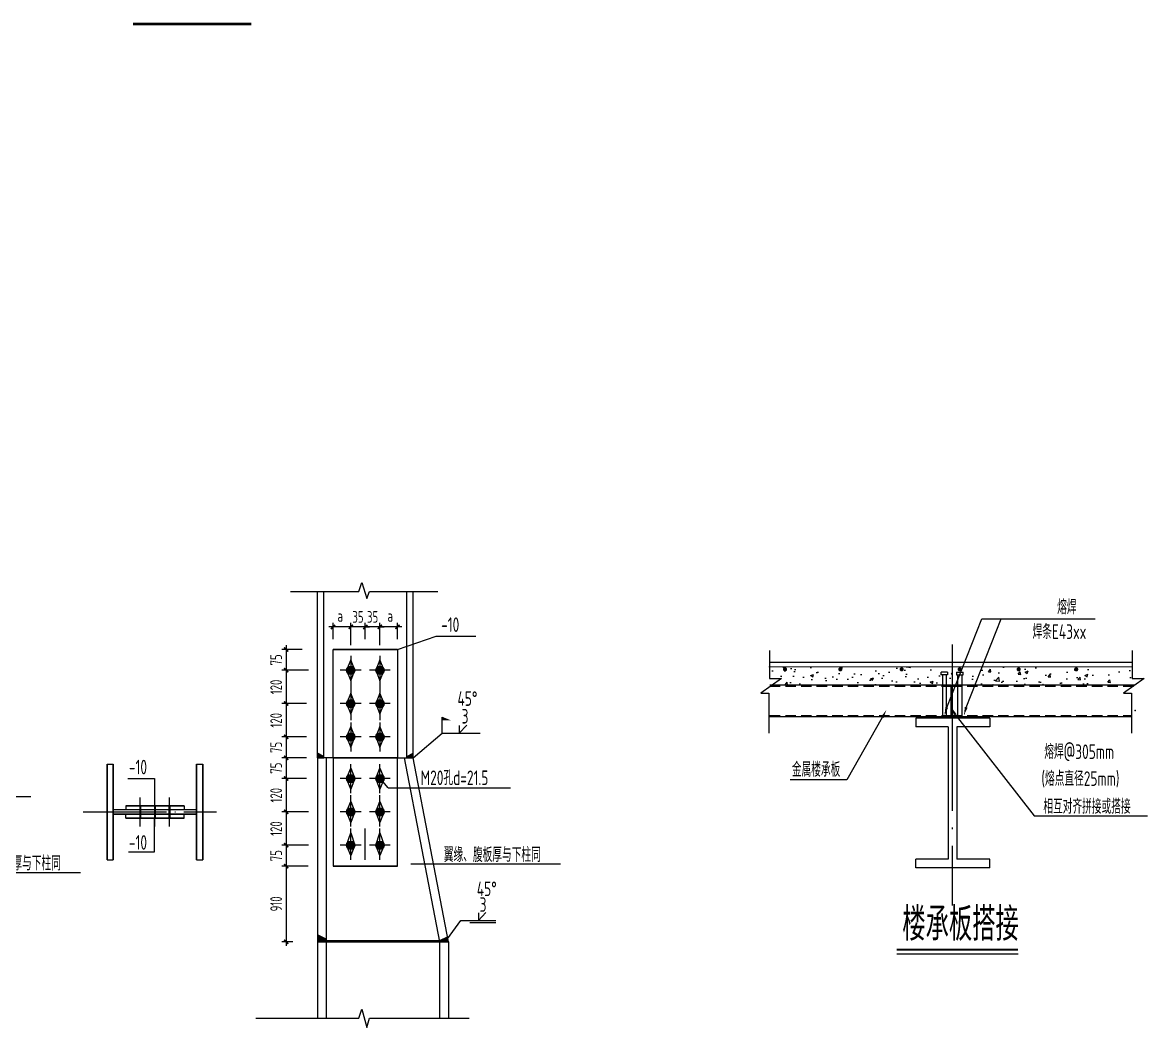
# Model space of a CAD drawing. Extents: x -138012 to 2129925, y -311560 to 0.
# Drawn here: x 1022794 to 1049812, y -201481 to -177353 of the extents above; entities that cross this region are included whole.
import ezdxf

# ---------------------------------------------------------------- set-up
doc = ezdxf.new("R2010")
doc.units = 0
doc.header["$LTSCALE"] = 1000
doc.header["$MEASUREMENT"] = 0
for name, pattern in [('ACAD_ISO02W100', [15, 12, -3]), ('ACAD_ISO04W100', [30, 24, -3, 0, -3]), ('DASHED2', [0.375, 0.25, -0.125]), ('DOTE', [2.42, 2, -0.2, 0.02, -0.2])]:
    doc.linetypes.add(name, pattern=pattern)
doc.layers.get('0').update_dxf_attribs({"linetype": 'CONTINUOUS'})
doc.layers.get('Defpoints').update_dxf_attribs({"linetype": 'CONTINUOUS'})
for name, color, linetype in [('AXIS', 3, 'CONTINUOUS'), ('DIM', 3, 'CONTINUOUS'), ('DIM_SYMB', 3, 'CONTINUOUS'), ('DOTE', 253, 'DOTE'), ('FRAMING', 2, 'CONTINUOUS'), ('HATCH', 200, 'CONTINUOUS'), ('NUM', 7, 'CONTINUOUS'), ('PUB_DIM', 3, 'CONTINUOUS'), ('REIN', 1, 'CONTINUOUS'), ('STUD', 2, 'CONTINUOUS'), ('TEXT', 7, 'CONTINUOUS'), ('THIN', 7, 'CONTINUOUS'), ('实线', 7, 'CONTINUOUS'), ('虚线', 3, 'ACAD_ISO02W100'), ('轴线', 1, 'ACAD_ISO04W100')]:
    doc.layers.add(name, color=color, linetype=linetype)
doc.styles.get("Standard").update_dxf_attribs({"font": 'GBENOR', "bigfont": 'GBCBIG'})
doc.styles.add('TSSD_Dimension', font='tssdeng.shx', dxfattribs={"width": 0.7, "bigfont": 'hztxt.shx'})
doc.styles.add('TSSD_Num', font='Tssdeng.shx', dxfattribs={"width": 0.7, "bigfont": 'hztxt.shx'})
doc.styles.add('TSSD_REIN', font='tssdeng.shx', dxfattribs={"width": 0.7, "bigfont": 'tssdchn.shx'})
doc.dimstyles.new('TSSD_15_100', dxfattribs={"dimtxt": 280, "dimasz": 100, "dimexe": 100, "dimexo": 250, "dimgap": 100, "dimtad": 1, "dimdec": 0, "dimlfac": 0.15, "dimzin": 0, "dimdsep": 46, "dimtxsty": 'TSSD_Dimension', "dimblk": 'ARCHTICK', "dimcen": 0, "dimdle": 100, "dimclrt": 7, "dimadec": 0, "dimazin": 0, "dimtfac": 1, "dimtdec": 0, "dimtix": 1, "dimtmove": 2, "dimatfit": 3, "dimfxl": 0, "dimtolj": 1, "dimtzin": 0, "dimarcsym": 0})
doc.dimstyles.new('W10', dxfattribs={"dimtxt": 2.5, "dimasz": 2, "dimexe": 0.5, "dimexo": 3, "dimgap": 0.8, "dimtad": 1, "dimdec": 0, "dimlfac": 10, "dimzin": 0, "dimdsep": 46, "dimtxsty": 'Standard', "dimcen": 0.09, "dimdle": 0.5, "dimadec": 0, "dimazin": 0, "dimtfac": 1, "dimtdec": 4, "dimtofl": 0, "dimtmove": 2, "dimatfit": 3, "dimfxl": 0, "dimtolj": 1, "dimtzin": 0, "dimarcsym": 0})
pattern_1 = [(50, (938552.76, -295287.44), (717.2602, -62.7521), [75, -825]), (355, (938552.76, -295287.44), (-138.7513, 752.192), [60, -660]), (100.4514, (938612.5, -295292.7), (578.5094, 689.4395), [63.7402, -701.142]), (46.1842, (938552.8, -295087.4), (1067.241, -165.519), [112.5, -1237.5]), (96.6356, (938641.7, -295101.2), (934.663, 974.118), [95.61, -1051.713]), (351.1842, (938552.8, -295087.4), (934.662, 974.119), [90, -990]), (21, (938652.76, -295137.44), (596.907, -402.619), [75, -825]), (326, (938652.76, -295137.44), (243.3153, 725.15), [60, -660]), (71.4514, (938702.5, -295171), (840.2226, 322.5305), [63.7402, -701.142]), (37.5, (938552.76, -295287.44), (12.15986, 332.89385), [0, -652, 0, -670, 0, -662.5]), (7.5, (938552.76, -295287.44), (263.0695, 394.4117), [0, -382, 0, -637, 0, -252.5]), (327.5, (938329.76, -295287.44), (533.82244, -22.55487), [0, -250, 0, -780, 0, -1035]), (317.5, (938229.76, -295287.44), (583.1862, 100.105), [0, -325, 0, -518, 0, -735])]

# ---------------------------------------------------------------- blocks, each defined once
blk = doc.blocks.new('_ArchTick')
at = {"color": 0, "linetype": 'ByBlock', "const_width": 0.4}
blk.add_lwpolyline([(-0.5, -0.5), (0.5, 0.5)], dxfattribs=at)
blk = doc.blocks.new('*D40')
at = {"layer": 'Defpoints', "color": 0}
for p in [(1031377, -191863), (1031377, -192555), (1031802, -192405)]:
    blk.add_point(p, dxfattribs=at)
at = {"layer": 'DIM', "color": 0, "lineweight": -2}
for p, q in [((1031377, -192305), (1031377, -191763)), ((1031802, -192155), (1031802, -191763)), ((1031902, -191863), (1031277, -191863))]:
    blk.add_line(p, q, dxfattribs=at)
at = {"layer": 'DIM', "color": 0, "lineweight": -2, "xscale": 100, "yscale": 100, "zscale": 100, "rotation": 180}
blk.add_blockref('_ArchTick', (1031377, -191863), dxfattribs=at)
at = {"layer": 'DIM', "color": 0, "lineweight": -2, "xscale": 100, "yscale": 100, "zscale": 100}
blk.add_blockref('_ArchTick', (1031802, -191863), dxfattribs=at)
at = {"layer": 'DIM', "color": 7, "insert": (1031624, -191598), "char_height": 280, "attachment_point": 5, "style": 'TSSD_Dimension'}
blk.add_mtext('\\A1;a', dxfattribs=at)
blk = doc.blocks.new('*D41')
at = {"layer": 'Defpoints', "color": 0}
for p in [(1031027, -191863), (1031027, -192405), (1031377, -192555)]:
    blk.add_point(p, dxfattribs=at)
at = {"layer": 'DIM', "color": 0, "lineweight": -2}
for p, q in [((1031027, -192155), (1031027, -191763)), ((1031377, -192305), (1031377, -191763)), ((1031027, -191863), (1030927, -191863)), ((1031377, -191863), (1031027, -191863)), ((1031377, -191863), (1031477, -191863))]:
    blk.add_line(p, q, dxfattribs=at)
at = {"layer": 'DIM', "color": 0, "lineweight": -2, "xscale": 100, "yscale": 100, "zscale": 100}
blk.add_blockref('_ArchTick', (1031027, -191863), dxfattribs=at)
at = {"layer": 'DIM', "color": 0, "lineweight": -2, "xscale": 100, "yscale": 100, "zscale": 100, "rotation": 180}
blk.add_blockref('_ArchTick', (1031377, -191863), dxfattribs=at)
at = {"layer": 'DIM', "color": 7, "insert": (1031202, -191623), "char_height": 280, "attachment_point": 5, "style": 'TSSD_Dimension'}
blk.add_mtext('\\A1;35', dxfattribs=at)
blk = doc.blocks.new('*D42')
at = {"layer": 'Defpoints', "color": 0}
for p in [(1029915, -192905), (1029126, -193705), (1029861, -193705)]:
    blk.add_point(p, dxfattribs=at)
at = {"layer": 'DIM', "color": 0, "lineweight": -2}
for p, q in [((1029665, -192905), (1029026, -192905)), ((1029126, -192805), (1029126, -193805)), ((1029611, -193705), (1029026, -193705))]:
    blk.add_line(p, q, dxfattribs=at)
at = {"layer": 'DIM', "color": 0, "lineweight": -2, "xscale": 100, "yscale": 100, "zscale": 100}
for p, rotation in [((1029126, -192905), 90), ((1029126, -193705), 270)]:
    blk.add_blockref('_ArchTick', p, dxfattribs=dict(at, rotation=rotation))
at = {"layer": 'DIM', "color": 7, "insert": (1028886, -193305), "char_height": 280, "attachment_point": 5, "rotation": 90, "style": 'TSSD_Dimension'}
blk.add_mtext('\\A1;120', dxfattribs=at)
blk = doc.blocks.new('*D43')
at = {"layer": 'Defpoints', "color": 0}
for p in [(1029861, -193705), (1029126, -194505), (1029861, -194505)]:
    blk.add_point(p, dxfattribs=at)
at = {"layer": 'DIM', "color": 0, "lineweight": -2}
for p, q in [((1029611, -193705), (1029026, -193705)), ((1029126, -193605), (1029126, -194605)), ((1029611, -194505), (1029026, -194505))]:
    blk.add_line(p, q, dxfattribs=at)
at = {"layer": 'DIM', "color": 0, "lineweight": -2, "xscale": 100, "yscale": 100, "zscale": 100}
for p, rotation in [((1029126, -193705), 90), ((1029126, -194505), 270)]:
    blk.add_blockref('_ArchTick', p, dxfattribs=dict(at, rotation=rotation))
at = {"layer": 'DIM', "color": 7, "insert": (1028886, -194105), "char_height": 280, "attachment_point": 5, "rotation": 90, "style": 'TSSD_Dimension'}
blk.add_mtext('\\A1;120', dxfattribs=at)
blk = doc.blocks.new('*D44')
at = {"layer": 'Defpoints', "color": 0}
for p in [(1029861, -196305), (1029126, -197105), (1029915, -197105)]:
    blk.add_point(p, dxfattribs=at)
at = {"layer": 'DIM', "color": 0, "lineweight": -2}
for p, q in [((1029611, -196305), (1029026, -196305)), ((1029126, -196205), (1029126, -197205)), ((1029665, -197105), (1029026, -197105))]:
    blk.add_line(p, q, dxfattribs=at)
at = {"layer": 'DIM', "color": 0, "lineweight": -2, "xscale": 100, "yscale": 100, "zscale": 100}
for p, rotation in [((1029126, -196305), 90), ((1029126, -197105), 270)]:
    blk.add_blockref('_ArchTick', p, dxfattribs=dict(at, rotation=rotation))
at = {"layer": 'DIM', "color": 7, "insert": (1028886, -196705), "char_height": 280, "attachment_point": 5, "rotation": 90, "style": 'TSSD_Dimension'}
blk.add_mtext('\\A1;120', dxfattribs=at)
blk = doc.blocks.new('*D45')
at = {"layer": 'Defpoints', "color": 0}
for p in [(1029861, -197105), (1029126, -197605), (1029761, -197605)]:
    blk.add_point(p, dxfattribs=at)
at = {"layer": 'DIM', "color": 0, "lineweight": -2}
for p, q in [((1029611, -197105), (1029026, -197105)), ((1029126, -197005), (1029126, -197705)), ((1029511, -197605), (1029026, -197605))]:
    blk.add_line(p, q, dxfattribs=at)
at = {"layer": 'DIM', "color": 0, "lineweight": -2, "xscale": 100, "yscale": 100, "zscale": 100}
for p, rotation in [((1029126, -197105), 90), ((1029126, -197605), 270)]:
    blk.add_blockref('_ArchTick', p, dxfattribs=dict(at, rotation=rotation))
at = {"layer": 'DIM', "color": 7, "insert": (1028886, -197355), "char_height": 280, "attachment_point": 5, "rotation": 90, "style": 'TSSD_Dimension'}
blk.add_mtext('\\A1;75', dxfattribs=at)
blk = doc.blocks.new('*D46')
at = {"layer": 'Defpoints', "color": 0}
for p in [(1029861, -195505), (1029126, -196305), (1029915, -196305)]:
    blk.add_point(p, dxfattribs=at)
at = {"layer": 'DIM', "color": 0, "lineweight": -2}
for p, q in [((1029611, -195505), (1029026, -195505)), ((1029126, -195405), (1029126, -196405)), ((1029665, -196305), (1029026, -196305))]:
    blk.add_line(p, q, dxfattribs=at)
at = {"layer": 'DIM', "color": 0, "lineweight": -2, "xscale": 100, "yscale": 100, "zscale": 100}
for p, rotation in [((1029126, -195505), 90), ((1029126, -196305), 270)]:
    blk.add_blockref('_ArchTick', p, dxfattribs=dict(at, rotation=rotation))
at = {"layer": 'DIM', "color": 7, "insert": (1028886, -195905), "char_height": 280, "attachment_point": 5, "rotation": 90, "style": 'TSSD_Dimension'}
blk.add_mtext('\\A1;120', dxfattribs=at)
blk = doc.blocks.new('*D47')
at = {"layer": 'Defpoints', "color": 0}
for p in [(1029861, -194505), (1029126, -195005), (1029861, -195005)]:
    blk.add_point(p, dxfattribs=at)
at = {"layer": 'DIM', "color": 0, "lineweight": -2}
for p, q in [((1029611, -194505), (1029026, -194505)), ((1029126, -194405), (1029126, -195105)), ((1029611, -195005), (1029026, -195005))]:
    blk.add_line(p, q, dxfattribs=at)
at = {"layer": 'DIM', "color": 0, "lineweight": -2, "xscale": 100, "yscale": 100, "zscale": 100}
for p, rotation in [((1029126, -194505), 90), ((1029126, -195005), 270)]:
    blk.add_blockref('_ArchTick', p, dxfattribs=dict(at, rotation=rotation))
at = {"layer": 'DIM', "color": 7, "insert": (1028886, -194755), "char_height": 280, "attachment_point": 5, "rotation": 90, "style": 'TSSD_Dimension'}
blk.add_mtext('\\A1;75', dxfattribs=at)
blk = doc.blocks.new('*D48')
at = {"layer": 'Defpoints', "color": 0}
for p in [(1029861, -195005), (1029126, -195505), (1029861, -195505)]:
    blk.add_point(p, dxfattribs=at)
at = {"layer": 'DIM', "color": 0, "lineweight": -2}
for p, q in [((1029611, -195005), (1029026, -195005)), ((1029126, -194905), (1029126, -195605)), ((1029611, -195505), (1029026, -195505))]:
    blk.add_line(p, q, dxfattribs=at)
at = {"layer": 'DIM', "color": 0, "lineweight": -2, "xscale": 100, "yscale": 100, "zscale": 100}
for p, rotation in [((1029126, -195005), 90), ((1029126, -195505), 270)]:
    blk.add_blockref('_ArchTick', p, dxfattribs=dict(at, rotation=rotation))
at = {"layer": 'DIM', "color": 7, "insert": (1028886, -195255), "char_height": 280, "attachment_point": 5, "rotation": 90, "style": 'TSSD_Dimension'}
blk.add_mtext('\\A1;75', dxfattribs=at)
blk = doc.blocks.new('*D49')
at = {"layer": 'Defpoints', "color": 0}
for p in [(1029761, -192405), (1029126, -192905), (1029861, -192905)]:
    blk.add_point(p, dxfattribs=at)
at = {"layer": 'DIM', "color": 0, "lineweight": -2}
for p, q in [((1029126, -192305), (1029126, -193005)), ((1029511, -192405), (1029026, -192405)), ((1029611, -192905), (1029026, -192905))]:
    blk.add_line(p, q, dxfattribs=at)
at = {"layer": 'DIM', "color": 0, "lineweight": -2, "xscale": 100, "yscale": 100, "zscale": 100}
for p, rotation in [((1029126, -192405), 90), ((1029126, -192905), 270)]:
    blk.add_blockref('_ArchTick', p, dxfattribs=dict(at, rotation=rotation))
at = {"layer": 'DIM', "color": 7, "insert": (1028886, -192655), "char_height": 280, "attachment_point": 5, "rotation": 90, "style": 'TSSD_Dimension'}
blk.add_mtext('\\A1;75', dxfattribs=at)
blk = doc.blocks.new('*D50')
at = {"layer": 'Defpoints', "color": 0}
for p in [(1029907, -197605), (1029126, -199421), (1029538, -199421)]:
    blk.add_point(p, dxfattribs=at)
at = {"layer": 'DIM', "color": 0, "lineweight": -2}
for p, q in [((1029657, -197605), (1029026, -197605)), ((1029126, -197505), (1029126, -199521)), ((1029288, -199421), (1029026, -199421))]:
    blk.add_line(p, q, dxfattribs=at)
at = {"layer": 'DIM', "color": 0, "lineweight": -2, "xscale": 100, "yscale": 100, "zscale": 100}
for p, rotation in [((1029126, -197605), 90), ((1029126, -199421), 270)]:
    blk.add_blockref('_ArchTick', p, dxfattribs=dict(at, rotation=rotation))
at = {"layer": 'DIM', "color": 7, "insert": (1028886, -198513), "char_height": 280, "attachment_point": 5, "rotation": 90, "style": 'TSSD_Dimension'}
blk.add_mtext('\\A1;910', dxfattribs=at)
blk = doc.blocks.new('*D51')
at = {"layer": 'Defpoints', "color": 0}
for p in [(1030252, -191863), (1030252, -192405), (1030677, -192555)]:
    blk.add_point(p, dxfattribs=at)
at = {"layer": 'DIM', "color": 0, "lineweight": -2}
for p, q in [((1030252, -192155), (1030252, -191763)), ((1030677, -192305), (1030677, -191763)), ((1030777, -191863), (1030152, -191863))]:
    blk.add_line(p, q, dxfattribs=at)
at = {"layer": 'DIM', "color": 0, "lineweight": -2, "xscale": 100, "yscale": 100, "zscale": 100, "rotation": 180}
blk.add_blockref('_ArchTick', (1030252, -191863), dxfattribs=at)
at = {"layer": 'DIM', "color": 0, "lineweight": -2, "xscale": 100, "yscale": 100, "zscale": 100}
blk.add_blockref('_ArchTick', (1030677, -191863), dxfattribs=at)
at = {"layer": 'DIM', "color": 7, "insert": (1030423, -191598), "char_height": 280, "attachment_point": 5, "style": 'TSSD_Dimension'}
blk.add_mtext('\\A1;a', dxfattribs=at)
blk = doc.blocks.new('*D52')
at = {"layer": 'Defpoints', "color": 0}
for p in [(1030677, -191863), (1030677, -192555), (1031027, -192405)]:
    blk.add_point(p, dxfattribs=at)
at = {"layer": 'DIM', "color": 0, "lineweight": -2}
for p, q in [((1030677, -192305), (1030677, -191763)), ((1031027, -192155), (1031027, -191763)), ((1030677, -191863), (1030577, -191863)), ((1031027, -191863), (1030677, -191863)), ((1031027, -191863), (1031127, -191863))]:
    blk.add_line(p, q, dxfattribs=at)
at = {"layer": 'DIM', "color": 0, "lineweight": -2, "xscale": 100, "yscale": 100, "zscale": 100}
blk.add_blockref('_ArchTick', (1030677, -191863), dxfattribs=at)
at = {"layer": 'DIM', "color": 0, "lineweight": -2, "xscale": 100, "yscale": 100, "zscale": 100, "rotation": 180}
blk.add_blockref('_ArchTick', (1031027, -191863), dxfattribs=at)
at = {"layer": 'DIM', "color": 7, "insert": (1030852, -191623), "char_height": 280, "attachment_point": 5, "style": 'TSSD_Dimension'}
blk.add_mtext('\\A1;35', dxfattribs=at)

msp = doc.modelspace()

# ---------------------------------------------------------------- hatches: boundary and pattern name
for points in [[(1030027.373, -195005.449), (1030027.373, -194975.449), (1029877.373, -194897.752), (1029877.373, -195005.449)], [(1032177.373, -194897.752), (1032177.373, -195005.449), (1032027.373, -195005.449), (1032027.373, -194975.449)], [(1029891.376, -199268.205), (1029877.373, -199391.875), (1030087.377, -199391.875), (1030090.731, -199362.255)], [(1033013.377, -199297.826), (1033027.379, -199421.495), (1032817.376, -199421.495), (1032814.022, -199391.875)]]:
    msp.add_hatch(color=256).paths.add_polyline_path(points)
at = {"layer": 'FRAMING'}
msp.add_hatch(color=256, dxfattribs=at).paths.add_polyline_path([(1029877.373, -199391.875), (1029877.373, -199421.495), (1032817.376, -199421.495), (1032814.022, -199391.875)])
at = {"layer": 'HATCH'}
h = msp.add_hatch(dxfattribs=at)
h.set_pattern_fill('CONCRETE', color=256, scale=100, style=0)
h.set_pattern_definition(pattern_1)
h.paths.add_polyline_path([(1044887.941, -193016.191), (1044856.432, -193016.191), (1044856.432, -192946.385), (1045010.417, -192946.385), (1045010.417, -193016.191), (1044986.169, -193016.191), (1044986.169, -193256.497), (1045087.286, -193256.497), (1045087.286, -193320.787), (1045119.801, -193161.158), (1045119.801, -192822.708), (1040732.685, -192822.708), (1040732.685, -193103.946), (1041020.218, -193103.946), (1040805.081, -193256.497), (1044887.941, -193256.497)])
h.paths.add_polyline_path([(1042410.086, -192882.093, -1), (1042460.459, -192882.093, -1)], flags=16)
h.paths.add_polyline_path([(1043882.486, -192882.093, -1), (1043932.859, -192882.093, -1)], flags=16)
h.paths.add_polyline_path([(1041132.959, -192882.093, -1), (1041082.586, -192882.093, -1)], flags=16)
h = msp.add_hatch(dxfattribs=at)
h.set_pattern_fill('CONCRETE', color=256, scale=100, style=0)
h.set_pattern_definition(pattern_1)
h.paths.add_polyline_path([(1049443.546, -192822.708), (1045656.288, -192822.708), (1045567.929, -193256.497), (1049515.943, -193256.497), (1049731.08, -193103.946), (1049443.546, -193103.946)])
h.paths.add_polyline_path([(1046692.843, -192882.093, -1), (1046743.215, -192882.093, -1)], flags=16)
h.paths.add_polyline_path([(1048075.693, -192882.093, -1), (1048126.065, -192882.093, -1)], flags=16)
at = {"layer": '实线'}
h = msp.add_hatch(color=256, dxfattribs=at)
h.paths.add_polyline_path([(1030677.373, -192805.449, 0.414213562), (1030577.373, -192905.449), (1030677.373, -192905.449)])
h.paths.add_polyline_path([(1030677.373, -192805.449), (1030677.373, -192905.449), (1030777.373, -192905.449, 0.414213562)])
h.paths.add_polyline_path([(1030677.373, -192905.449), (1030577.373, -192905.449, 0.414213562), (1030677.373, -193005.449)])
h.paths.add_polyline_path([(1030777.373, -192905.449), (1030677.373, -192905.449), (1030677.373, -193005.449, 0.414213562)])
h = msp.add_hatch(color=256, dxfattribs=at)
h.paths.add_polyline_path([(1031377.373, -192805.449, 0.414213562), (1031277.373, -192905.449), (1031377.373, -192905.449)])
h.paths.add_polyline_path([(1031377.373, -192805.449), (1031377.373, -192905.449), (1031477.373, -192905.449, 0.414213562)])
h.paths.add_polyline_path([(1031377.373, -192905.449), (1031277.373, -192905.449, 0.414213562), (1031377.373, -193005.449)])
h.paths.add_polyline_path([(1031477.373, -192905.449), (1031377.373, -192905.449), (1031377.373, -193005.449, 0.414213562)])
h = msp.add_hatch(color=256, dxfattribs=at)
h.paths.add_polyline_path([(1030677.373, -193605.449, 0.414213562), (1030577.373, -193705.449), (1030677.373, -193705.449)])
h.paths.add_polyline_path([(1030677.373, -193605.449), (1030677.373, -193705.449), (1030777.373, -193705.449, 0.414213562)])
h.paths.add_polyline_path([(1030677.373, -193705.449), (1030577.373, -193705.449, 0.414213562), (1030677.373, -193805.449)])
h.paths.add_polyline_path([(1030777.373, -193705.449), (1030677.373, -193705.449), (1030677.373, -193805.449, 0.414213562)])
h = msp.add_hatch(color=256, dxfattribs=at)
h.paths.add_polyline_path([(1031377.373, -193605.449, 0.414213562), (1031277.373, -193705.449), (1031377.373, -193705.449)])
h.paths.add_polyline_path([(1031377.373, -193605.449), (1031377.373, -193705.449), (1031477.373, -193705.449, 0.414213562)])
h.paths.add_polyline_path([(1031377.373, -193705.449), (1031277.373, -193705.449, 0.414213562), (1031377.373, -193805.449)])
h.paths.add_polyline_path([(1031477.373, -193705.449), (1031377.373, -193705.449), (1031377.373, -193805.449, 0.414213562)])
msp.add_hatch(color=256, dxfattribs=at).paths.add_polyline_path([(1033081.969, -194105.054), (1032872.704, -194020.595), (1032872.704, -194105.054)])
h = msp.add_hatch(color=256, dxfattribs=at)
h.paths.add_polyline_path([(1030677.373, -194405.449, 0.414213562), (1030577.373, -194505.449), (1030677.373, -194505.449)])
h.paths.add_polyline_path([(1030677.373, -194405.449), (1030677.373, -194505.449), (1030777.373, -194505.449, 0.414213562)])
h.paths.add_polyline_path([(1030677.373, -194505.449), (1030577.373, -194505.449, 0.414213562), (1030677.373, -194605.449)])
h.paths.add_polyline_path([(1030777.373, -194505.449), (1030677.373, -194505.449), (1030677.373, -194605.449, 0.414213562)])
h = msp.add_hatch(color=256, dxfattribs=at)
h.paths.add_polyline_path([(1031377.373, -194405.449, 0.414213562), (1031277.373, -194505.449), (1031377.373, -194505.449)])
h.paths.add_polyline_path([(1031377.373, -194405.449), (1031377.373, -194505.449), (1031477.373, -194505.449, 0.414213562)])
h.paths.add_polyline_path([(1031377.373, -194505.449), (1031277.373, -194505.449, 0.414213562), (1031377.373, -194605.449)])
h.paths.add_polyline_path([(1031477.373, -194505.449), (1031377.373, -194505.449), (1031377.373, -194605.449, 0.414213562)])
h = msp.add_hatch(color=256, dxfattribs=at)
h.paths.add_polyline_path([(1030677.373, -195605.449, -0.414213562), (1030577.373, -195505.449), (1030677.373, -195505.449)])
h.paths.add_polyline_path([(1030677.373, -195605.449), (1030677.373, -195505.449), (1030777.373, -195505.449, -0.414213562)])
h.paths.add_polyline_path([(1030677.373, -195505.449), (1030577.373, -195505.449, -0.414213562), (1030677.373, -195405.449)])
h.paths.add_polyline_path([(1030777.373, -195505.449), (1030677.373, -195505.449), (1030677.373, -195405.449, -0.414213562)])
h = msp.add_hatch(color=256, dxfattribs=at)
h.paths.add_polyline_path([(1031377.373, -195605.449, -0.414213562), (1031277.373, -195505.449), (1031377.373, -195505.449)])
h.paths.add_polyline_path([(1031377.373, -195605.449), (1031377.373, -195505.449), (1031477.373, -195505.449, -0.414213562)])
h.paths.add_polyline_path([(1031377.373, -195505.449), (1031277.373, -195505.449, -0.414213562), (1031377.373, -195405.449)])
h.paths.add_polyline_path([(1031477.373, -195505.449), (1031377.373, -195505.449), (1031377.373, -195405.449, -0.414213562)])
h = msp.add_hatch(color=256, dxfattribs=at)
h.paths.add_polyline_path([(1030677.373, -196405.449, -0.414213562), (1030577.373, -196305.449), (1030677.373, -196305.449)])
h.paths.add_polyline_path([(1030677.373, -196405.449), (1030677.373, -196305.449), (1030777.373, -196305.449, -0.414213562)])
h.paths.add_polyline_path([(1030677.373, -196305.449), (1030577.373, -196305.449, -0.414213562), (1030677.373, -196205.449)])
h.paths.add_polyline_path([(1030777.373, -196305.449), (1030677.373, -196305.449), (1030677.373, -196205.449, -0.414213562)])
h = msp.add_hatch(color=256, dxfattribs=at)
h.paths.add_polyline_path([(1031377.373, -196405.449, -0.414213562), (1031277.373, -196305.449), (1031377.373, -196305.449)])
h.paths.add_polyline_path([(1031377.373, -196405.449), (1031377.373, -196305.449), (1031477.373, -196305.449, -0.414213562)])
h.paths.add_polyline_path([(1031377.373, -196305.449), (1031277.373, -196305.449, -0.414213562), (1031377.373, -196205.449)])
h.paths.add_polyline_path([(1031477.373, -196305.449), (1031377.373, -196305.449), (1031377.373, -196205.449, -0.414213562)])
h = msp.add_hatch(color=256, dxfattribs=at)
h.paths.add_polyline_path([(1030677.373, -197205.449, -0.414213562), (1030577.373, -197105.449), (1030677.373, -197105.449)])
h.paths.add_polyline_path([(1030677.373, -197205.449), (1030677.373, -197105.449), (1030777.373, -197105.449, -0.414213562)])
h.paths.add_polyline_path([(1030677.373, -197105.449), (1030577.373, -197105.449, -0.414213562), (1030677.373, -197005.449)])
h.paths.add_polyline_path([(1030777.373, -197105.449), (1030677.373, -197105.449), (1030677.373, -197005.449, -0.414213562)])
h = msp.add_hatch(color=256, dxfattribs=at)
h.paths.add_polyline_path([(1031377.373, -197205.449, -0.414213562), (1031277.373, -197105.449), (1031377.373, -197105.449)])
h.paths.add_polyline_path([(1031377.373, -197205.449), (1031377.373, -197105.449), (1031477.373, -197105.449, -0.414213562)])
h.paths.add_polyline_path([(1031377.373, -197105.449), (1031277.373, -197105.449, -0.414213562), (1031377.373, -197005.449)])
h.paths.add_polyline_path([(1031477.373, -197105.449), (1031377.373, -197105.449), (1031377.373, -197005.449, -0.414213562)])

# ---------------------------------------------------------------- linework, layer by layer
at = {"color": 8}
for p, q in [((1046048.21, -192874.458, -228.932), (1046048.21, -192874.458, -228.932)), ((1046320.911, -193172.624, -228.932), (1046320.911, -193172.624, -228.932)), ((1045091.371, -193234.433, -228.932), (1045091.371, -193234.433, -228.932))]:
    msp.add_line(p, q, dxfattribs=at)
at = {"color": 4}
for p, q in [((1040741.953, -193256.497, -228.932), (1045083.145, -193256.497, -228.932)), ((1045087.286, -193256.497, -228.932), (1045087.286, -194032.931, -228.932)), ((1045102.883, -193256.497, -228.932), (1045102.883, -194032.931, -228.932)), ((1045102.883, -193256.497, -228.932), (1049515.943, -193256.497, -228.932)), ((1040741.953, -194017.974, -228.932), (1045083.145, -194017.974, -228.932)), ((1045102.883, -194017.974, -228.932), (1049427.572, -194017.974, -228.932))]:
    msp.add_line(p, q, dxfattribs=at)
at = {"color": 4, "linetype": 'DASHED2'}
for p, q in [((1040741.953, -193284.788, -228.932), (1045083.145, -193284.788, -228.932)), ((1045102.883, -193284.788, -228.932), (1049476.045, -193284.788, -228.932)), ((1040741.953, -193989.683, -228.932), (1045083.145, -193989.683, -228.932)), ((1045102.883, -193989.683, -228.932), (1049427.572, -193989.683, -228.932))]:
    msp.add_line(p, q, dxfattribs=at)
at = {"color": 6}
for p, q in [((1046024.048, -194051.854, -228.932), (1044244.787, -194051.854, -228.932)), ((1044244.787, -194051.854, -228.932), (1044244.787, -194260.681, -228.932)), ((1046024.048, -194051.854, -228.932), (1046024.048, -194260.681, -228.932)), ((1045021.985, -194260.681, -228.932), (1044244.787, -194260.681, -228.932)), ((1045021.985, -194260.681, -228.932), (1045021.985, -197437.841, -228.932)), ((1046024.048, -194260.681, -228.932), (1045230.812, -194260.681, -228.932)), ((1045230.812, -194260.681, -228.932), (1045230.812, -197437.841, -228.932)), ((1045021.985, -197437.841, -228.932), (1044244.787, -197437.841, -228.932)), ((1044244.787, -197646.668, -228.932), (1044244.787, -197437.841, -228.932)), ((1046024.048, -197437.841, -228.932), (1045230.812, -197437.841, -228.932)), ((1046024.048, -197646.668, -228.932), (1046024.048, -197437.841, -228.932)), ((1046024.048, -197646.668, -228.932), (1044244.787, -197646.668, -228.932))]:
    msp.add_line(p, q, dxfattribs=at)
for p, q in [((1030252.373, -195005.449, -228.932), (1030027.373, -195005.449, -228.932)), ((1030252.373, -195005.449, -228.932), (1030027.373, -195005.449, -228.932)), ((1031802.373, -195005.449, -228.932), (1032027.373, -195005.449, -228.932)), ((1027123.927, -195155.951, -228.932), (1027123.927, -195155.951, -228.932)), ((1024823.927, -195625.971, -228.932), (1024823.927, -195505.964, -228.932)), ((1024823.927, -195625.971, -228.932), (1024823.927, -195505.964, -228.932)), ((1024823.927, -195505.964, -228.932), (1024823.927, -195505.964, -228.932)), ((1027123.927, -195625.971, -228.932), (1027123.927, -195505.964, -228.932)), ((1027123.927, -195625.971, -228.932), (1027123.927, -195505.964, -228.932)), ((1027123.927, -195505.964, -228.932), (1027123.927, -195505.964, -228.932)), ((1024823.927, -195625.971, -228.932), (1024823.927, -195625.971, -228.932)), ((1027123.927, -195625.971, -228.932), (1027123.927, -195625.971, -228.932)), ((1024973.927, -196355.976, -228.932), (1026973.927, -196355.976, -228.932)), ((1027123.927, -196255.964, -228.932), (1027123.927, -196355.976, -228.932)), ((1027123.927, -196255.964, -228.932), (1027123.927, -196355.976, -228.932)), ((1027123.927, -196255.964, -228.932), (1027123.927, -196255.964, -228.932)), ((1027123.927, -196355.976, -228.932), (1027123.927, -196355.976, -228.932)), ((1024823.927, -197105.976, -228.932), (1024823.927, -196985.932, -228.932)), ((1024823.927, -197105.976, -228.932), (1024823.927, -196985.932, -228.932)), ((1024823.927, -196985.932, -228.932), (1024823.927, -196985.932, -228.932)), ((1024823.927, -197105.976, -228.932), (1024823.927, -197105.976, -228.932)), ((1027123.927, -196985.932, -228.932), (1027123.927, -196985.932, -228.932)), ((1029877.373, -199391.875, -228.932), (1030087.377, -199391.875, -228.932)), ((1032817.376, -199421.495, -228.932), (1033027.379, -199421.495, -228.932)), ((1033027.379, -199421.495, -228.932), (1032817.376, -199421.495, -228.932))]:
    msp.add_line(p, q)
at = {"const_width": 50, "elevation": -228.932}
for points in [[(1025623.927, -196455.939), (1025623.927, -196155.964)], [(1025973.927, -196455.939), (1025973.927, -196155.964)], [(1026323.927, -196455.939), (1026323.927, -196155.964)]]:
    msp.add_lwpolyline(points, dxfattribs=at)
at = {"color": 1, "linetype": 'ByBlock'}
msp.add_point((1049513.787, -193873.697, -228.932), dxfattribs=at)
at = {"layer": 'AXIS', "color": 8, "linetype": 'DOTE'}
for p, q in [((1030677.373, -192555.449, -228.932), (1030677.373, -194105.449, -228.932)), ((1031377.373, -192555.449, -228.932), (1031377.373, -194105.449, -228.932)), ((1030927.373, -192905.449, -228.932), (1030427.373, -192905.449, -228.932)), ((1031627.373, -192905.449, -228.932), (1031127.373, -192905.449, -228.932)), ((1030927.373, -193705.449, -228.932), (1030427.373, -193705.449, -228.932)), ((1031627.373, -193705.449, -228.932), (1031127.373, -193705.449, -228.932)), ((1030677.373, -194155.449, -228.932), (1030677.373, -194855.449, -228.932)), ((1031377.373, -194155.449, -228.932), (1031377.373, -194855.449, -228.932)), ((1030927.373, -194505.449, -228.932), (1030427.373, -194505.449, -228.932)), ((1031627.373, -194505.449, -228.932), (1031127.373, -194505.449, -228.932)), ((1030677.373, -195855.449, -228.932), (1030677.373, -195155.449, -228.932)), ((1031377.373, -195855.449, -228.932), (1031377.373, -195155.449, -228.932)), ((1030927.373, -195505.449, -228.932), (1030427.373, -195505.449, -228.932)), ((1031627.373, -195505.449, -228.932), (1031127.373, -195505.449, -228.932)), ((1025623.927, -196655.951, -228.932), (1025623.927, -195955.951, -228.932)), ((1025973.927, -196655.951, -228.932), (1025973.927, -195955.951, -228.932)), ((1026323.927, -196655.951, -228.932), (1026323.927, -195955.951, -228.932)), ((1030677.373, -196655.449, -228.932), (1030677.373, -195905.449, -228.932)), ((1031377.373, -196655.449, -228.932), (1031377.373, -195905.449, -228.932)), ((1024251.54, -196305.951, -228.932), (1027452.696, -196305.951, -228.932)), ((1030927.373, -196305.449, -228.932), (1030427.373, -196305.449, -228.932)), ((1031627.373, -196305.449, -228.932), (1031127.373, -196305.449, -228.932)), ((1030677.373, -197455.449, -228.932), (1030677.373, -196705.449, -228.932)), ((1031027.373, -197455.449, -228.932), (1031027.373, -196705.449, -228.932)), ((1031377.373, -197455.449, -228.932), (1031377.373, -196705.449, -228.932)), ((1030927.373, -197105.449, -228.932), (1030427.373, -197105.449, -228.932)), ((1031627.373, -197105.449, -228.932), (1031127.373, -197105.449, -228.932))]:
    msp.add_line(p, q, dxfattribs=at)
at = {"layer": 'DIM_SYMB', "const_width": 70}
msp.add_lwpolyline([(1025447.015, -177387.946), (1028287.228, -177387.946)], dxfattribs=at)
at = {"layer": 'DOTE', "color": 8, "linetype": 'DOTE', "ltscale": 2}
msp.add_line((1045119.801, -192281.914, -228.932), (1045119.801, -198554.65, -228.932), dxfattribs=at)
at = {"layer": 'FRAMING'}
for p, q in [((1029877.373, -195005.449, -228.932), (1029877.373, -191014.211, -228.932)), ((1030027.373, -195005.449, -228.932), (1030027.373, -191014.211, -228.932)), ((1032027.373, -195005.449, -228.932), (1032027.373, -191014.211, -228.932)), ((1032177.373, -195005.449, -228.932), (1032177.373, -191014.211, -228.932)), ((1030252.373, -195005.449, -228.932), (1030252.373, -192405.449, -228.932)), ((1030252.373, -192405.449, -228.932), (1031802.373, -192405.449, -228.932)), ((1031802.373, -192405.449, -228.932), (1030252.373, -192405.449, -228.932)), ((1031802.373, -192405.449, -228.932), (1031802.373, -195005.449, -228.932)), ((1029877.373, -195005.449, -228.932), (1029877.373, -201260.847, -228.932)), ((1030087.377, -195005.449, -228.932), (1030087.377, -201260.847, -228.932)), ((1030252.373, -195005.449, -228.932), (1030252.373, -197605.449, -228.932)), ((1031802.373, -197605.449, -228.932), (1031802.373, -195005.449, -228.932)), ((1032817.376, -199421.495, -228.932), (1031967.37, -195005.449, -228.932)), ((1033027.379, -199421.495, -228.932), (1032177.373, -195005.449, -228.932)), ((1024823.927, -195155.951, -228.932), (1024973.927, -195155.951, -228.932)), ((1024823.927, -197455.951, -228.932), (1024823.927, -195155.951, -228.932)), ((1024823.927, -195155.951, -228.932), (1024973.927, -195155.951, -228.932)), ((1024823.927, -195155.951, -228.932), (1024823.927, -197455.951, -228.932)), ((1024823.927, -195155.951, -228.932), (1024823.927, -195155.951, -228.932)), ((1024973.927, -197455.951, -228.932), (1024973.927, -195155.951, -228.932)), ((1024973.927, -195155.951, -228.932), (1024973.927, -197455.951, -228.932)), ((1024973.927, -195155.951, -228.932), (1024973.927, -195155.951, -228.932)), ((1026973.927, -195155.951, -228.932), (1027123.927, -195155.951, -228.932)), ((1026973.927, -197455.951, -228.932), (1026973.927, -195155.951, -228.932)), ((1026973.927, -195155.951, -228.932), (1027123.927, -195155.951, -228.932)), ((1026973.927, -195155.951, -228.932), (1026973.927, -197455.951, -228.932)), ((1026973.927, -195155.951, -228.932), (1026973.927, -195155.951, -228.932)), ((1027123.927, -197455.951, -228.932), (1027123.927, -195155.951, -228.932)), ((1027123.927, -195155.951, -228.932), (1027123.927, -197455.951, -228.932)), ((1024973.927, -196255.964, -228.932), (1024973.927, -196355.976, -228.932)), ((1024973.927, -196255.964, -228.932), (1024973.927, -196355.976, -228.932)), ((1026973.927, -196255.964, -228.932), (1024973.927, -196255.964, -228.932)), ((1024973.927, -196255.964, -228.932), (1024973.927, -196255.964, -228.932)), ((1026973.927, -196355.976, -228.932), (1024973.927, -196355.976, -228.932)), ((1024973.927, -196355.976, -228.932), (1024973.927, -196355.976, -228.932)), ((1025273.927, -196155.964, -228.932), (1025273.927, -196255.964, -228.932)), ((1025273.927, -196155.964, -228.932), (1026673.927, -196155.964, -228.932)), ((1026673.927, -196155.964, -228.932), (1025273.927, -196155.964, -228.932)), ((1025273.927, -196455.939, -228.932), (1025273.927, -196355.939, -228.932)), ((1026673.927, -196155.964, -228.932), (1026673.927, -196255.964, -228.932)), ((1026673.927, -196455.939, -228.932), (1026673.927, -196355.939, -228.932)), ((1026973.927, -196255.964, -228.932), (1026973.927, -196355.976, -228.932)), ((1026973.927, -196255.964, -228.932), (1026973.927, -196355.976, -228.932)), ((1026973.927, -196255.964, -228.932), (1026973.927, -196255.964, -228.932)), ((1026973.927, -196355.976, -228.932), (1026973.927, -196355.976, -228.932)), ((1026673.927, -196455.939, -228.932), (1025273.927, -196455.939, -228.932)), ((1025273.927, -196455.939, -228.932), (1026673.927, -196455.939, -228.932)), ((1027123.927, -197105.976, -228.932), (1027123.927, -196985.932, -228.932)), ((1027123.927, -197105.976, -228.932), (1027123.927, -196985.932, -228.932)), ((1027123.927, -197105.976, -228.932), (1027123.927, -197105.976, -228.932)), ((1024823.927, -197455.951, -228.932), (1024973.927, -197455.951, -228.932)), ((1024823.927, -197455.951, -228.932), (1024973.927, -197455.951, -228.932)), ((1024823.927, -197455.951, -228.932), (1024823.927, -197455.951, -228.932)), ((1024973.927, -197455.951, -228.932), (1024973.927, -197455.951, -228.932)), ((1026973.927, -197455.951, -228.932), (1027123.927, -197455.951, -228.932)), ((1026973.927, -197455.951, -228.932), (1027123.927, -197455.951, -228.932)), ((1026973.927, -197455.951, -228.932), (1026973.927, -197455.951, -228.932)), ((1027123.927, -197455.951, -228.932), (1027123.927, -197455.951, -228.932)), ((1031802.373, -197605.449, -228.932), (1030252.373, -197605.449, -228.932)), ((1030252.373, -197605.449, -228.932), (1031802.373, -197605.449, -228.932)), ((1029877.373, -199391.875, -228.932), (1032814.022, -199391.875, -228.932)), ((1029877.373, -199421.495, -228.932), (1032817.376, -199421.495, -228.932)), ((1032817.376, -201260.847, -228.932), (1032817.376, -199421.495, -228.932)), ((1033027.379, -199421.495, -228.932), (1033027.379, -201260.847, -228.932))]:
    msp.add_line(p, q, dxfattribs=at)
at = {"layer": 'NUM', "color": 7}
msp.add_line((1043788.853, -199712.719, -228.932), (1046703.125, -199712.719, -228.932), dxfattribs=at)
at = {"layer": 'NUM', "color": 7, "const_width": 45, "elevation": -228.932}
msp.add_lwpolyline([(1043788.853, -199612.719), (1046703.125, -199612.719)], dxfattribs=at)
at = {"layer": 'PUB_DIM'}
for p, q in [((1029877.373, -199391.875, -228.932), (1033027.379, -199391.875, -228.932)), ((1029877.373, -199421.495, -228.932), (1033027.379, -199421.495, -228.932))]:
    msp.add_line(p, q, dxfattribs=at)
at = {"layer": 'REIN', "const_width": 27.945, "elevation": -228.932}
msp.add_lwpolyline([(1040715.598, -192822.708), (1049443.546, -192822.708)], dxfattribs=at)
at = {"layer": 'REIN', "const_width": 50.373, "elevation": -228.932}
for points in [[(1041082.586, -192882.093, 1), (1041132.959, -192882.093, 1)], [(1042410.086, -192882.093, 1), (1042460.459, -192882.093, 1)], [(1043882.486, -192882.093, 1), (1043932.859, -192882.093, 1)], [(1045326.733, -192882.093, -1), (1045276.36, -192882.093, -1)], [(1046743.215, -192882.093, -1), (1046692.843, -192882.093, -1)], [(1048126.065, -192882.093, -1), (1048075.693, -192882.093, -1)]]:
    msp.add_lwpolyline(points, format="xyb", close=True, dxfattribs=at)
at = {"layer": 'STUD'}
for p, q in [((1044856.432, -193016.191, -228.932), (1044856.432, -192946.385, -228.932)), ((1045010.417, -192946.385, -228.932), (1044856.432, -192946.385, -228.932)), ((1044887.941, -193016.191, -228.932), (1044856.432, -193016.191, -228.932)), ((1044887.941, -193016.191, -228.932), (1044887.941, -194045.408, -228.932)), ((1045010.417, -193016.191, -228.932), (1044887.941, -193016.191, -228.932)), ((1044986.169, -194038.865, -228.932), (1044986.169, -193016.191, -228.932)), ((1045010.417, -192946.385, -228.932), (1045010.417, -193016.191, -228.932)), ((1045229.184, -192946.385, -228.932), (1045229.184, -193016.191, -228.932)), ((1045229.184, -192946.385, -228.932), (1045383.169, -192946.385, -228.932)), ((1045229.184, -193016.191, -228.932), (1045351.66, -193016.191, -228.932)), ((1045253.432, -194038.865, -228.932), (1045253.432, -193016.191, -228.932)), ((1045351.66, -193016.191, -228.932), (1045383.169, -193016.191, -228.932)), ((1045351.66, -193016.191, -228.932), (1045351.66, -194045.408, -228.932)), ((1045383.169, -193016.191, -228.932), (1045383.169, -192946.385, -228.932))]:
    msp.add_line(p, q, dxfattribs=at)
at = {"layer": 'TEXT'}
for p, q in [((1044990.731, -193794.81, -228.932), (1045832.696, -191666.593, -228.932)), ((1045458.279, -193794.81, -228.932), (1046300.245, -191666.593, -228.932)), ((1045832.696, -191666.593, -228.932), (1048552.764, -191666.593, -228.932)), ((1031802.373, -192405.449, -228.932), (1032728.116, -192083.973, -228.932)), ((1032728.116, -192083.973, -228.932), (1033678.175, -192083.973, -228.932)), ((1045190.563, -193965.336, -228.932), (1047088.101, -196399.687, -228.932)), ((1043442.391, -194037.97, -228.932), (1042593.08, -195532.657, -228.932)), ((1025324.804, -195502.704, -228.932), (1025964.982, -195502.704, -228.932)), ((1025964.982, -195502.704, -228.932), (1025964.982, -196155.964, -228.932)), ((1042593.08, -195532.657, -228.932), (1041228.308, -195532.657, -228.932)), ((1047088.101, -196399.687, -228.932), (1049812.338, -196399.687, -228.932)), ((1025964.982, -197263.793, -228.932), (1025964.982, -196455.939, -228.932)), ((1025343.743, -197263.793, -228.932), (1025964.982, -197263.793, -228.932)), ((1020592.488, -197757.238, -228.932), (1024187.325, -197757.238, -228.932)), ((1032118.006, -197553.471, -228.932), (1035712.843, -197553.471, -228.932))]:
    msp.add_line(p, q, dxfattribs=at)
for points in [[(1043412.634, -194022.047, -228.932), (1043472.149, -194053.893, -228.932), (1043537.93, -193859.424, -228.932)], [(1045023.21, -193803.985, -228.932), (1044958.252, -193785.635, -228.932), (1044935.681, -193989.683, -228.932)], [(1045160.584, -193980.838, -228.932), (1045220.542, -193949.834, -228.932), (1045097.551, -193785.461, -228.932)], [(1045490.758, -193803.985, -228.932), (1045425.801, -193785.635, -228.932), (1045403.229, -193989.683, -228.932)]]:
    msp.add_solid(points, dxfattribs=at)
at = {"layer": 'THIN'}
for p, q in [((1040732.685, -192433.591, -228.932), (1040732.685, -193103.946, -228.932)), ((1049443.546, -192433.591, -228.932), (1049443.546, -193103.946, -228.932)), ((1040739.666, -192706.344, -228.932), (1049433.568, -192706.344, -228.932)), ((1041020.218, -193103.946, -228.932), (1040525.021, -193455.084, -228.932)), ((1040732.685, -193103.946, -228.932), (1041020.218, -193103.946, -228.932)), ((1049731.08, -193103.946, -228.932), (1049235.882, -193455.084, -228.932)), ((1049443.546, -193103.946, -228.932), (1049731.08, -193103.946, -228.932)), ((1040525.021, -193455.084, -228.932), (1040716.711, -193455.084, -228.932)), ((1040716.711, -193455.084, -228.932), (1040716.711, -194412.735, -228.932)), ((1049235.882, -193455.084, -228.932), (1049427.572, -193455.084, -228.932)), ((1049427.572, -193455.084, -228.932), (1049427.572, -194412.735, -228.932))]:
    msp.add_line(p, q, dxfattribs=at)
at = {"layer": 'THIN', "elevation": -228.932}
for points in [[(1029230.803, -191014.211), (1030870.272, -191014.211), (1030940.272, -190794.211), (1031060.272, -191184.211), (1031130.272, -191014.211), (1032769.741, -191014.211)], [(1028400.528, -201260.847), (1030870.272, -201260.847), (1030940.272, -201040.847), (1031060.272, -201480.847), (1031130.272, -201260.847), (1033520.491, -201260.847)]]:
    msp.add_lwpolyline(points, dxfattribs=at)
at = {"layer": '实线'}
for p, q in [((1030677.373, -192655.449, -228.932), (1030577.373, -192905.449, -228.932)), ((1030577.373, -192905.449, -228.932), (1030677.373, -193155.449, -228.932)), ((1030777.373, -192905.449, -228.932), (1030677.373, -192655.449, -228.932)), ((1030677.373, -193155.449, -228.932), (1030777.373, -192905.449, -228.932)), ((1031377.373, -192655.449, -228.932), (1031277.373, -192905.449, -228.932)), ((1031277.373, -192905.449, -228.932), (1031377.373, -193155.449, -228.932)), ((1031477.373, -192905.449, -228.932), (1031377.373, -192655.449, -228.932)), ((1031377.373, -193155.449, -228.932), (1031477.373, -192905.449, -228.932)), ((1030677.373, -193455.449, -228.932), (1030577.373, -193705.449, -228.932)), ((1030577.373, -193705.449, -228.932), (1030677.373, -193955.449, -228.932)), ((1030777.373, -193705.449, -228.932), (1030677.373, -193455.449, -228.932)), ((1030677.373, -193955.449, -228.932), (1030777.373, -193705.449, -228.932)), ((1031377.373, -193455.449, -228.932), (1031277.373, -193705.449, -228.932)), ((1031277.373, -193705.449, -228.932), (1031377.373, -193955.449, -228.932)), ((1031477.373, -193705.449, -228.932), (1031377.373, -193455.449, -228.932)), ((1031377.373, -193955.449, -228.932), (1031477.373, -193705.449, -228.932)), ((1030677.373, -194255.449, -228.932), (1030577.373, -194505.449, -228.932)), ((1030777.373, -194505.449, -228.932), (1030677.373, -194255.449, -228.932)), ((1031377.373, -194255.449, -228.932), (1031277.373, -194505.449, -228.932)), ((1031477.373, -194505.449, -228.932), (1031377.373, -194255.449, -228.932)), ((1032872.704, -194417.076, -228.932), (1032872.704, -194033.553, -228.932)), ((1033282.777, -194417.076, -228.932), (1033465.822, -194222.721, -228.932)), ((1033282.777, -194234.154, -228.932), (1033282.777, -194417.076, -228.932)), ((1030577.373, -194505.449, -228.932), (1030677.373, -194755.449, -228.932)), ((1030677.373, -194755.449, -228.932), (1030777.373, -194505.449, -228.932)), ((1031277.373, -194505.449, -228.932), (1031377.373, -194755.449, -228.932)), ((1031377.373, -194755.449, -228.932), (1031477.373, -194505.449, -228.932)), ((1030027.373, -194975.449, -228.932), (1029877.373, -194897.752, -228.932)), ((1030027.373, -195005.449, -228.932), (1029877.373, -195005.449, -228.932)), ((1029877.373, -195005.449, -228.932), (1030027.373, -195005.449, -228.932)), ((1030027.373, -195005.449, -228.932), (1030027.373, -195005.449, -228.932)), ((1032027.373, -194975.449, -228.932), (1032177.373, -194897.752, -228.932)), ((1032177.373, -195005.449, -228.932), (1032027.373, -195005.449, -228.932)), ((1032027.373, -195005.449, -228.932), (1032177.373, -195005.449, -228.932)), ((1030577.373, -195505.449, -228.932), (1030677.373, -195255.449, -228.932)), ((1030677.373, -195255.449, -228.932), (1030777.373, -195505.449, -228.932)), ((1031277.373, -195505.449, -228.932), (1031377.373, -195255.449, -228.932)), ((1031377.373, -195255.449, -228.932), (1031477.373, -195505.449, -228.932)), ((1030677.373, -195755.449, -228.932), (1030577.373, -195505.449, -228.932)), ((1030777.373, -195505.449, -228.932), (1030677.373, -195755.449, -228.932)), ((1031377.373, -195755.449, -228.932), (1031277.373, -195505.449, -228.932)), ((1031477.373, -195505.449, -228.932), (1031377.373, -195755.449, -228.932)), ((1031575.979, -195728.487, -228.932), (1031449.787, -195574.415, -228.932)), ((1031575.979, -195728.487, -228.932), (1034517.164, -195728.487, -228.932)), ((1020050.461, -195932.254, -228.932), (1022991.646, -195932.254, -228.932)), ((1030577.373, -196305.449, -228.932), (1030677.373, -196055.449, -228.932)), ((1030677.373, -196055.449, -228.932), (1030777.373, -196305.449, -228.932)), ((1031277.373, -196305.449, -228.932), (1031377.373, -196055.449, -228.932)), ((1031377.373, -196055.449, -228.932), (1031477.373, -196305.449, -228.932)), ((1030677.373, -196555.449, -228.932), (1030577.373, -196305.449, -228.932)), ((1030777.373, -196305.449, -228.932), (1030677.373, -196555.449, -228.932)), ((1031377.373, -196555.449, -228.932), (1031277.373, -196305.449, -228.932)), ((1031477.373, -196305.449, -228.932), (1031377.373, -196555.449, -228.932)), ((1030577.373, -197105.449, -228.932), (1030677.373, -196805.449, -228.932)), ((1030677.373, -196805.449, -228.932), (1030777.373, -197105.449, -228.932)), ((1031277.373, -197105.449, -228.932), (1031377.373, -196805.449, -228.932)), ((1031377.373, -196805.449, -228.932), (1031477.373, -197105.449, -228.932)), ((1030677.373, -197355.449, -228.932), (1030577.373, -197105.449, -228.932)), ((1030777.373, -197105.449, -228.932), (1030677.373, -197355.449, -228.932)), ((1031377.373, -197355.449, -228.932), (1031277.373, -197105.449, -228.932)), ((1031477.373, -197105.449, -228.932), (1031377.373, -197355.449, -228.932)), ((1033742.216, -198914.527, -228.932), (1033925.261, -198720.172, -228.932)), ((1033742.216, -198731.605, -228.932), (1033742.216, -198914.527, -228.932)), ((1030090.731, -199362.255, -228.932), (1029891.376, -199268.205, -228.932)), ((1029937.377, -199391.875, -228.932), (1030087.377, -199391.875, -228.932)), ((1030087.377, -199391.875, -228.932), (1029937.377, -199391.875, -228.932)), ((1030087.377, -199391.875, -228.932), (1030087.377, -199391.875, -228.932)), ((1032814.022, -199391.875, -228.932), (1033013.377, -199297.826, -228.932)), ((1032817.376, -199421.495, -228.932), (1032967.376, -199421.495, -228.932)), ((1032967.376, -199421.495, -228.932), (1032817.376, -199421.495, -228.932)), ((1032817.376, -199421.495, -228.932), (1032817.376, -199421.495, -228.932))]:
    msp.add_line(p, q, dxfattribs=at)
for centre in [(1030677.373, -192905.449, -228.932), (1031377.373, -192905.449, -228.932), (1030677.373, -193705.449, -228.932), (1031377.373, -193705.449, -228.932), (1030677.373, -194505.449, -228.932), (1031377.373, -194505.449, -228.932), (1030677.373, -195505.449, -228.932), (1031377.373, -195505.449, -228.932), (1030677.373, -196305.449, -228.932), (1031377.373, -196305.449, -228.932), (1030677.373, -197105.449, -228.932), (1031377.373, -197105.449, -228.932)]:
    msp.add_circle(centre, 100, dxfattribs=at)
at = {"layer": '虚线', "ltscale": 0.2}
msp.add_line((1033536.291, -198960.257, -228.932), (1034159.788, -198960.257, -228.932), dxfattribs=at)
at = {"layer": '轴线', "ltscale": 5}
for p, q in [((1030252.373, -195005.449, -228.932), (1031802.373, -195005.449, -228.932)), ((1031802.373, -195005.449, -228.932), (1030252.373, -195005.449, -228.932))]:
    msp.add_line(p, q, dxfattribs=at)

# ---------------------------------------------------------------- texts
at = {"layer": 'TEXT', "style": 'TSSD_REIN', "width": 0.7}
for s, p in [('熔焊 ', (1047642.298, -191561.281, -228.932)), ('-10', (1032848.087, -191984.33, -228.932)), ('焊条E43xx ', (1047051.16, -192152.97, -228.932)), ('45°', (1033240.719, -193759.052, -228.932)), ('3', (1033340.719, -194184.228, -228.932)), ('熔焊@305mm', (1047333.897, -195035.01, -228.932)), ('-10', (1025349.232, -195403.06, -228.932)), ('M20孔d=21.5', (1032356.159, -195660.327, -228.932)), ('金属楼承板 ', (1041270.909, -195462.467, -228.932)), ('(熔点直径25mm)', (1047263.698, -195680.428, -228.932)), ('相互对齐拼接或搭接', (1047311.29, -196350.62, -228.932)), ('-10', (1025349.232, -197212.71, -228.932)), ('翼缘、腹板厚与下柱同', (1032913.225, -197507.611, -228.932)), ('翼缘、腹板厚与下柱同', (1021387.707, -197711.378, -228.932)), ('45%%140%%d%%141', (1033704.734, -198327.287, -228.932)), ('3', (1033772.986, -198704.263, -228.932))]:
    msp.add_text(s, height=350, dxfattribs=at).set_placement(p)
at = {"layer": 'TEXT', "color": 0, "style": 'TSSD_Num', "width": 0.7}
msp.add_text('楼承板搭接 ', height=800, dxfattribs=at).set_placement((1043922.369, -199399.1, -228.932))

# ---------------------------------------------------------------- dimensions: what is measured, and where the dimension line sits
at = {"layer": 'DIM'}
for base, p1, p2, picture, middle in [((1030252.373, -191863.467, -228.932), (1030677.373, -192555.449, -228.932), (1030252.373, -192405.449, -228.932), '*D51', (1030422.95, -191598.467, -228.932)), ((1031377.373, -191863.467, -228.932), (1031802.373, -192405.449, -228.932), (1031377.373, -192555.449, -228.932), '*D40', (1031624.249, -191598.467, -228.932))]:
    dim = msp.add_linear_dim(base=base, p1=p1, p2=p2, text='a', dimstyle='TSSD_15_100', dxfattribs=at)
    dim.commit()
    dim.dimension.update_dxf_attribs({"geometry": picture, "text_midpoint": middle, "dimtype": 128})
for base, p1, p2, picture, middle in [((1030677.373, -191863.467, -228.932), (1031027.373, -192405.449, -228.932), (1030677.373, -192555.449, -228.932), '*D52', (1030852.373, -191623.467, -228.932)), ((1031027.373, -191863.467, -228.932), (1031377.373, -192555.449, -228.932), (1031027.373, -192405.449, -228.932), '*D41', (1031202.373, -191623.467, -228.932))]:
    dim = msp.add_linear_dim(base=base, p1=p1, p2=p2, text='35', dimstyle='TSSD_15_100', dxfattribs=at)
    dim.commit()
    dim.dimension.update_dxf_attribs({"geometry": picture, "text_midpoint": middle})
for base, p1, p2, picture, middle in [((1029126.397, -192905.449, -228.932), (1029760.707, -192405.449, -228.932), (1029860.707, -192905.449, -228.932), '*D49', (1028886.397, -192655.449, -228.932)), ((1029126.397, -193705.449, -228.932), (1029914.71, -192905.449, -228.932), (1029860.707, -193705.449, -228.932), '*D42', (1028886.397, -193305.449, -228.932)), ((1029126.397, -194505.449, -228.932), (1029860.707, -193705.449, -228.932), (1029860.707, -194505.449, -228.932), '*D43', (1028886.397, -194105.449, -228.932)), ((1029126.397, -195005.449, -228.932), (1029860.707, -194505.449, -228.932), (1029860.707, -195005.449, -228.932), '*D47', (1028886.397, -194755.449, -228.932)), ((1029126.397, -195505.449, -228.932), (1029860.707, -195005.449, -228.932), (1029860.707, -195505.449, -228.932), '*D48', (1028886.397, -195255.449, -228.932)), ((1029126.397, -196305.449, -228.932), (1029860.707, -195505.449, -228.932), (1029914.71, -196305.449, -228.932), '*D46', (1028886.397, -195905.449, -228.932)), ((1029126.397, -197105.449, -228.932), (1029860.707, -196305.449, -228.932), (1029914.71, -197105.449, -228.932), '*D44', (1028886.397, -196705.449, -228.932)), ((1029126.397, -197605.449, -228.932), (1029860.707, -197105.449, -228.932), (1029760.707, -197605.449, -228.932), '*D45', (1028886.397, -197355.449, -228.932))]:
    dim = msp.add_linear_dim(base=base, p1=p1, p2=p2, angle=90, dimstyle='TSSD_15_100', dxfattribs=at)
    dim.commit()
    dim.dimension.update_dxf_attribs({"geometry": picture, "text_midpoint": middle})
dim = msp.add_linear_dim(base=(1029126.397, -199421.495, -228.932), p1=(1029906.891, -197605.449, -228.932), p2=(1029538.316, -199421.495, -228.932), angle=90, text='910', dimstyle='TSSD_15_100', dxfattribs=at)
dim.commit()
dim.dimension.update_dxf_attribs({"geometry": '*D50', "text_midpoint": (1028886.397, -198513.472, -228.932)})

# ---------------------------------------------------------------- leaders
at = {"layer": '实线'}
for points in [[(1032177.373, -195005.449, -228.932), (1032872.704, -194417.076, -228.932), (1033782.898, -194417.076, -228.932)], [(1033001.028, -199353.098, -228.932), (1033324.645, -198914.527, -228.932), (1034159.788, -198914.527, -228.932)]]:
    msp.add_leader(points, dimstyle='W10', dxfattribs=at)

doc.saveas('drawing.dxf')
